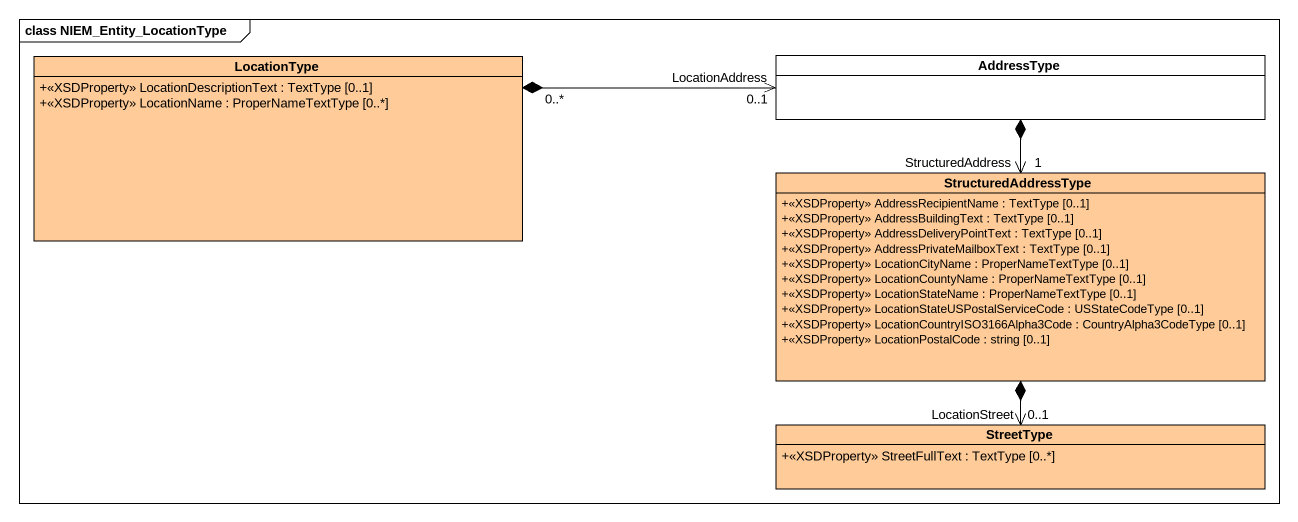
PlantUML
@startuml
mainframe class NIEM_Entity_LocationType
hide circle
hide empty members
skinparam classAttributeIconSize 0
class LocationType #FFCC99 {
  +<<XSDProperty>> LocationDescriptionText : TextType [0..1]
  +<<XSDProperty>> LocationName : ProperNameTextType [0..*]
}
class AddressType
class StructuredAddressType #FFCC99 {
  +<<XSDProperty>> AddressRecipientName : TextType [0..1]
  +<<XSDProperty>> AddressBuildingText : TextType [0..1]
  +<<XSDProperty>> AddressDeliveryPointText : TextType [0..1]
  +<<XSDProperty>> AddressPrivateMailboxText : TextType [0..1]
  +<<XSDProperty>> LocationCityName : ProperNameTextType [0..1]
  +<<XSDProperty>> LocationCountyName : ProperNameTextType [0..1]
  +<<XSDProperty>> LocationStateName : ProperNameTextType [0..1]
  +<<XSDProperty>> LocationStateUSPostalServiceCode : USStateCodeType [0..1]
  +<<XSDProperty>> LocationCountryISO3166Alpha3Code : CountryAlpha3CodeType [0..1]
  +<<XSDProperty>> LocationPostalCode : string [0..1]
}
class StreetType #FFCC99 {
  +<<XSDProperty>> StreetFullText : TextType [0..*]
}
LocationType "0..*" *-right-> "LocationAddress\n0..1" AddressType
StructuredAddressType "StructuredAddress\n1" <-up-* AddressType
StreetType "LocationStreet\n0..1" <-up-* StructuredAddressType
@enduml
